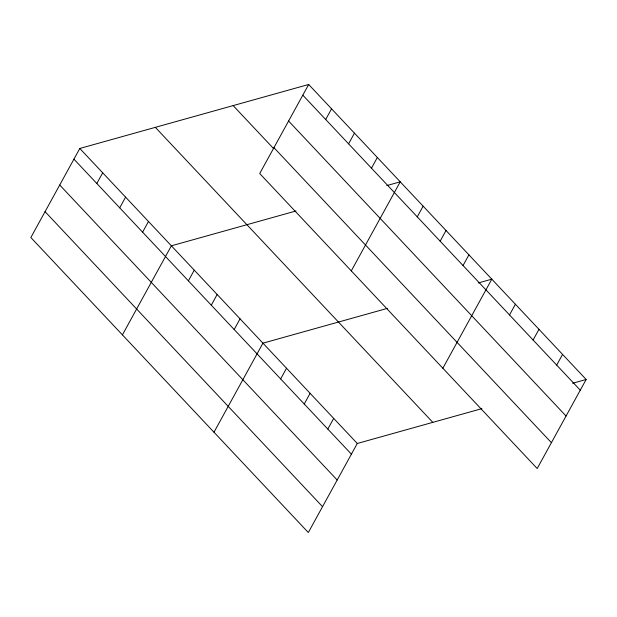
<?xml version="1.0" encoding="UTF-8"?>
<svg xmlns="http://www.w3.org/2000/svg" width="617" height="617" viewBox="0 0 617 617"><rect width="100%" height="100%" fill="white"/><g stroke="black" fill="none" stroke-linecap="round" stroke-linejoin="round"><path stroke-width="0.93" d="M308.677 84.475L259.718 173.524L537.191 468.534L586.15 379.478L308.677 84.475L79.809 148.466L30.85 237.522L308.323 532.525L357.282 443.476L481.908 408.631M96.823 183.488L102.7 172.806M119.713 207.829L125.59 197.139M142.604 232.169L148.481 221.48M122.413 334.869L171.372 245.821L295.998 210.975M188.393 280.843L194.262 270.153M211.284 305.184L217.153 294.494M325.691 119.497L331.568 108.808M234.175 329.517L240.052 318.835M348.59 143.838L354.459 133.149M213.983 432.224L262.942 343.168L387.561 308.323M371.48 168.171L377.349 157.489M280.65 378.931L286.527 368.249M351.289 270.878L400.24 181.822L386.759 185.594M304.235 404.012L310.112 393.322M417.262 216.852L423.139 206.163M327.82 429.085L333.697 418.395M440.152 241.185L446.029 230.503M463.043 265.526L468.92 254.836M442.852 368.233L491.811 279.177L478.322 282.948M509.519 314.94L515.396 304.25M533.103 340.013L538.98 329.331M556.688 365.094L562.565 354.405M572.661 383.25L586.15 379.478M302.8 95.157L580.273 390.168M288.586 121.017L566.059 416.028M273.94 147.664L551.413 442.674M233.149 105.592L273.701 148.705M155.337 127.349L432.81 422.36M79.809 148.466L357.282 443.476M73.932 159.155L351.405 454.158M59.718 185.015L337.19 480.018M45.064 211.662L322.537 506.665"/></g></svg>
